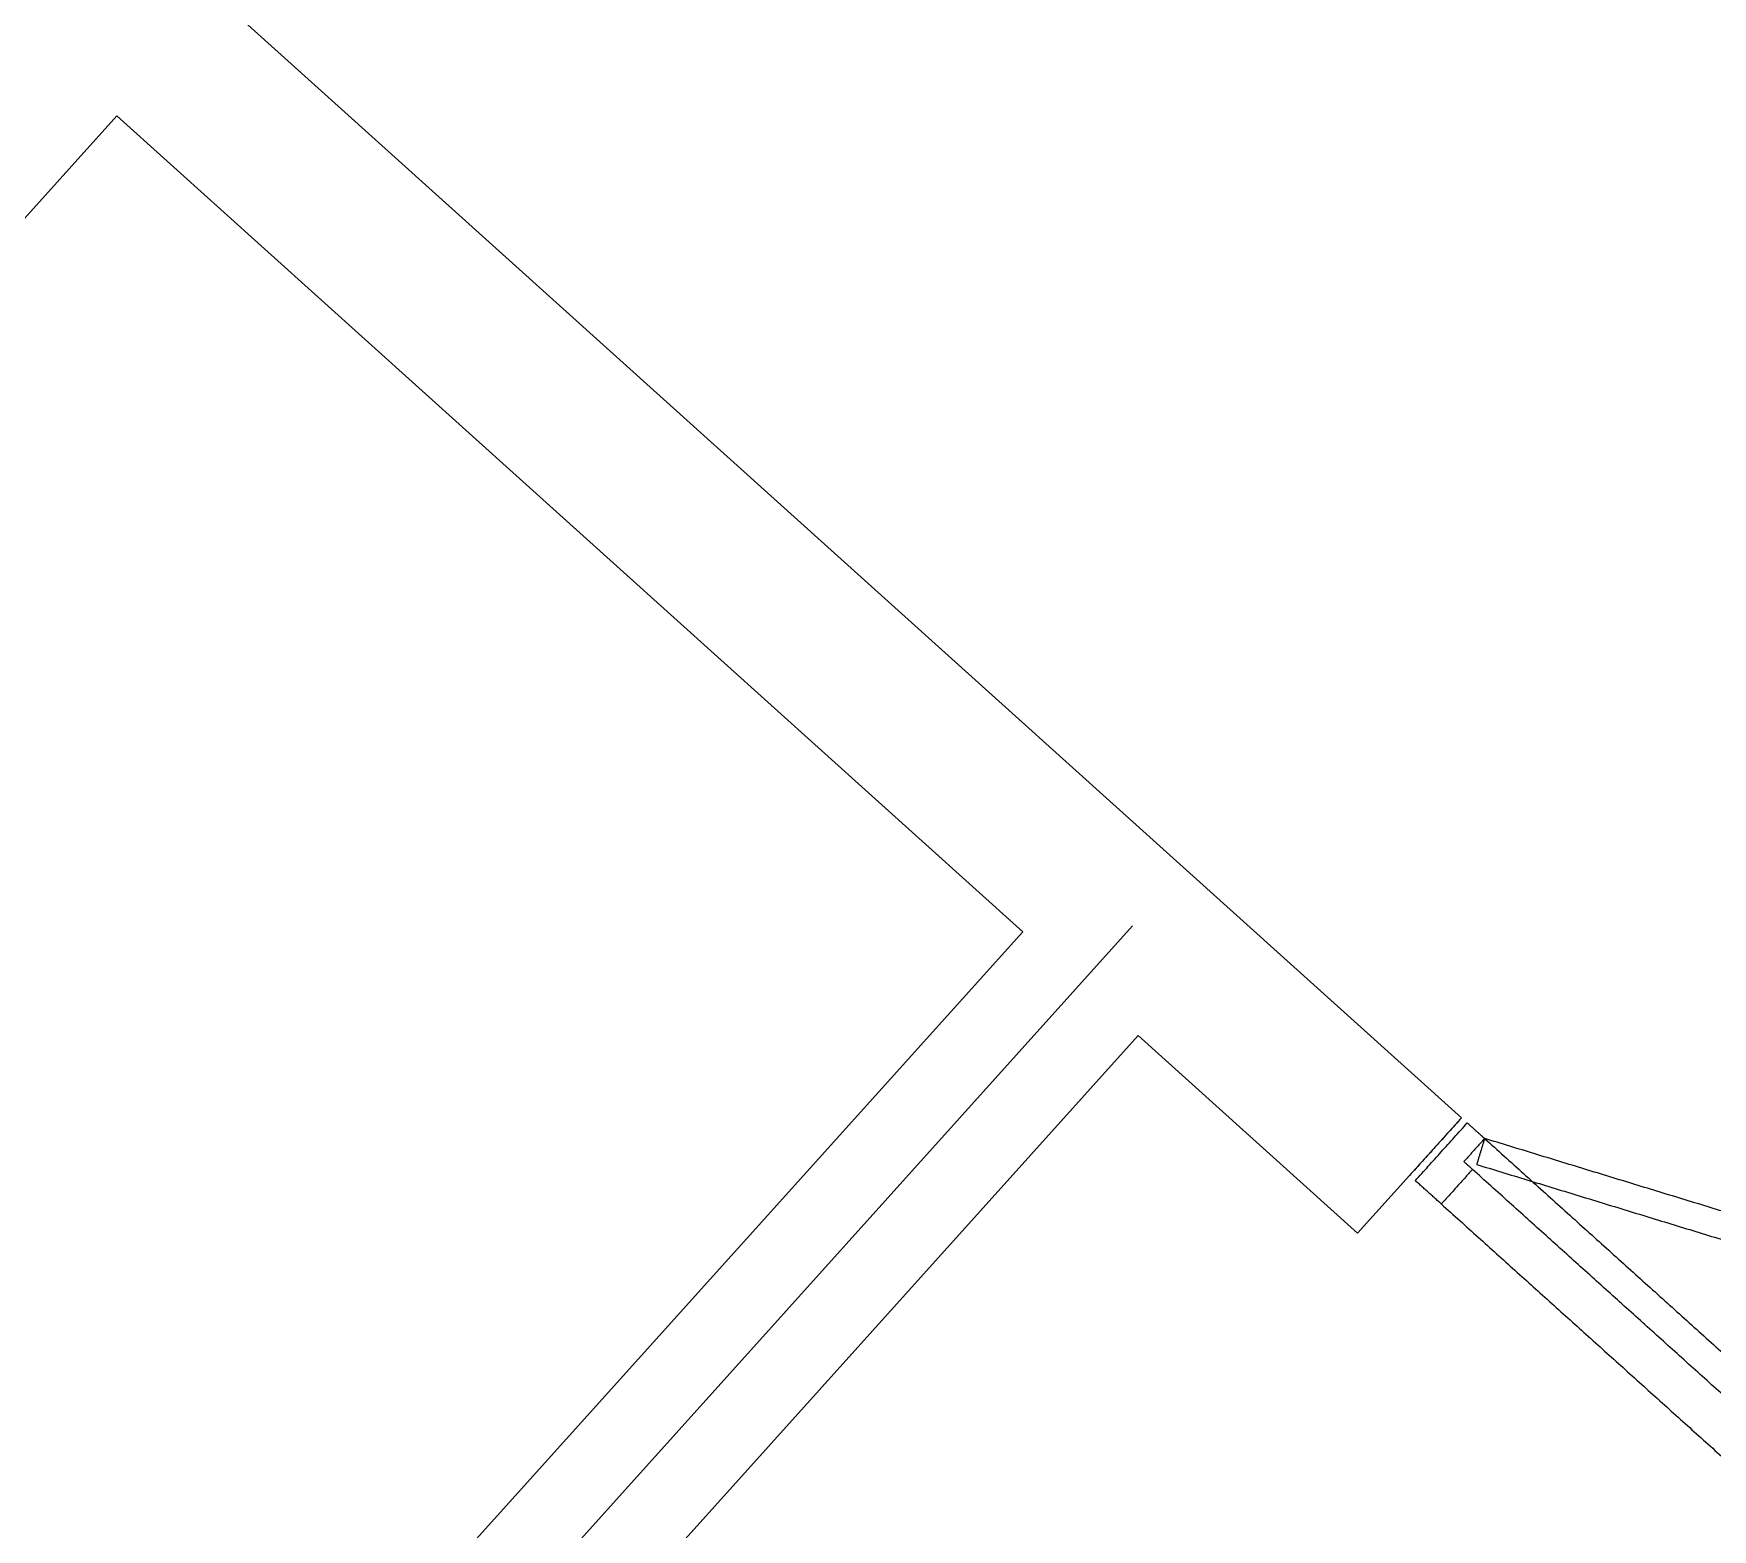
# Model space of a CAD drawing. Header units: millimetres. Extents: x -121354 to 132141, y -64344 to 350.
# Drawn here: x 80973 to 83134, y -32225 to -30299 of the extents above; entities that cross this region are included whole.
import ezdxf

# ---------------------------------------------------------------- set-up
doc = ezdxf.new("R2010")
doc.units = ezdxf.units.MM
for name, color, linetype in [('Block_102ë™_ìƒë¶€ê³¨ì¡°B2_0108', 7, 'CONTINUOUS'), ('Block_SD_600', 7, 'CONTINUOUS'), ('Line144', 7, 'CONTINUOUS'), ('Line155', 7, 'CONTINUOUS'), ('Line157', 7, 'CONTINUOUS'), ('Line826', 7, 'CONTINUOUS'), ('Line827', 7, 'CONTINUOUS'), ('Line829', 7, 'CONTINUOUS'), ('Line832', 7, 'CONTINUOUS'), ('Line833', 7, 'CONTINUOUS')]:
    doc.layers.add(name, color=color, linetype=linetype)

msp = doc.modelspace()

# ---------------------------------------------------------------- linework, layer by layer
at = {"layer": 'Block_102ë™_ìƒë¶€ê³¨ì¡°B2_0108'}
msp.add_open_spline([(83684.7, -31876), (82948.7, -32693.4)], degree=1, dxfattribs=at)
at = {"layer": 'Block_SD_600'}
for points in [[(82811.4, -31695.2, 93.3), (82744.5, -31769.5, 93.3)], [(82751.9, -31776.2, 93.3), (82818.8, -31701.9, 93.3)], [(82818.8, -31701.9, 93.3), (82841.1, -31721.9, 93.3)], [(82841.1, -31721.9, 93.3), (82814.4, -31751.7, 93.3)], [(82841.1, -31721.9, 93.3), (82830.9, -31755.4, 93.3)], [(82841.1, -31721.9, 93.3), (83242.4, -32083.3, 93.3)], [(83357.5, -31879.8, 93.3), (82841.1, -31721.9, 93.3)], [(82814.4, -31751.7, 93.3), (82825.5, -31761.7, 93.3)], [(82830.9, -31755.4, 93.3), (83347.3, -31913.3, 93.3)], [(82785.4, -31806.3, 93.3), (82751.9, -31776.2, 93.3)], [(82825.5, -31761.7, 93.3), (82785.4, -31806.3, 93.3)], [(83204.5, -32102.9, 93.3), (82825.5, -31761.7, 93.3)], [(82785.4, -31806.3, 93.3), (83164.4, -32147.5, 93.3)]]:
    msp.add_open_spline(points, degree=1, dxfattribs=at)
at = {"layer": 'Line144'}
msp.add_line((82387.8, -31448.3), (81451, -32488.7), dxfattribs=at)
at = {"layer": 'Line155'}
msp.add_line((82395.2, -31589.5), (81592.2, -32481.3), dxfattribs=at)
at = {"layer": 'Line157'}
msp.add_line((82246.5, -31455.7), (81309.8, -32496.1), dxfattribs=at)
at = {"layer": 'Line826'}
msp.add_line((81065, -30122.7), (82811.4, -31695.2), dxfattribs=at)
at = {"layer": 'Line827'}
msp.add_line((81079.8, -30405.2), (82246.5, -31455.7), dxfattribs=at)
at = {"layer": 'Line829'}
msp.add_line((82811.4, -31695.2, 93.3), (82677.6, -31843.8, 93.3), dxfattribs=at)
at = {"layer": 'Line832'}
msp.add_line((82395.2, -31589.5, 93.3), (82677.6, -31843.8, 93.3), dxfattribs=at)
at = {"layer": 'Line833'}
msp.add_line((81079.8, -30405.2), (80427.4, -31129.7), dxfattribs=at)

doc.saveas('drawing.dxf')
